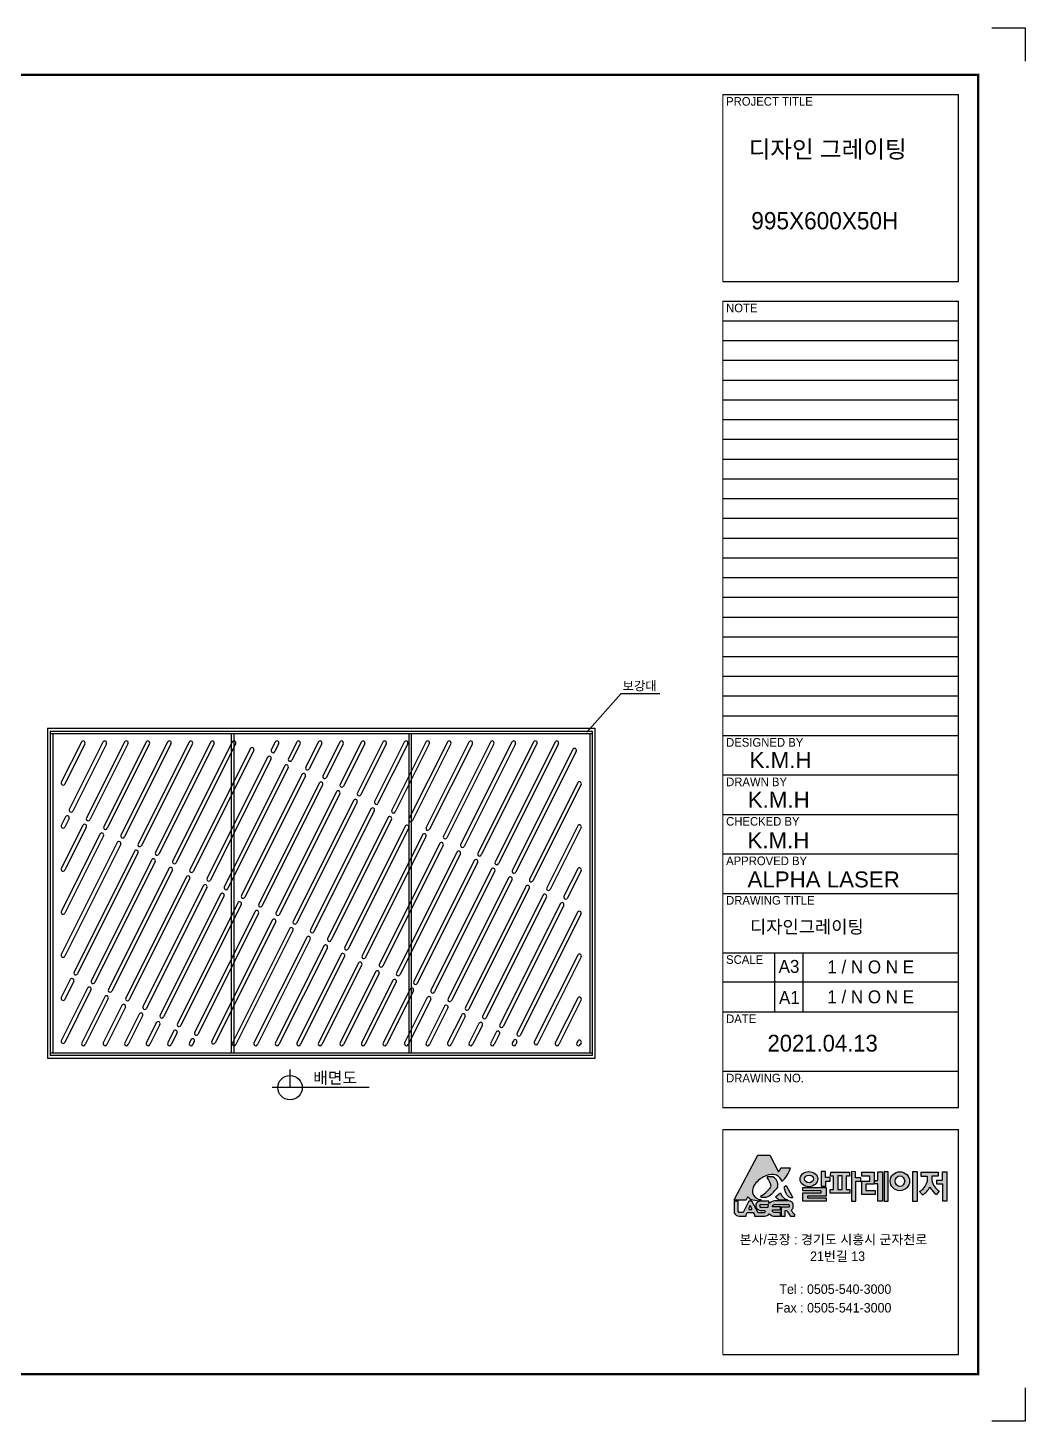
# Model space of a CAD drawing. Header units: millimetres. Extents: x 1719 to 5300, y -6132 to -3600.
# Drawn here: x 3487 to 5300, y -6132 to -3600 of the extents above; entities that cross this region are included whole.
import ezdxf
from ezdxf.enums import TextEntityAlignment as Align

# ---------------------------------------------------------------- set-up
doc = ezdxf.new("R2010")
doc.units = ezdxf.units.MM
for name, color, linetype in [('LAYOUT', 7, 'Continuous'), ('TEXT', 7, 'Continuous'), ('압연강', 40, 'Continuous')]:
    doc.layers.add(name, color=color, linetype=linetype)
doc.styles.add('H', font='')
doc.styles.get("Standard").update_dxf_attribs({"font": 'arial.ttf'})
doc.styles.get('H').set_extended_font_data('Dotum')

msp = doc.modelspace()

# ---------------------------------------------------------------- hatches: boundary and pattern name
h = msp.add_hatch(color=256)
h.dxf.hatch_style = 1
h.set_gradient(color1=(255, 0, 0), color2=(255, 159, 127), tint=1)
h.paths.add_polyline_path([(4771.353, -5728.178), (4771.265, -5729.9), (4792.044, -5729.9, 0.21428371), (4795.045, -5725.132, -0.65582827), (4796.474, -5724.736, 0.18566975), (4808.819, -5730.346, 0.14885116), (4819.485, -5730.375, 0.40417411), (4819.792, -5729.209, -0.31673285), (4804.445, -5717.119, -0.22153353), (4810.66, -5698.697, -0.10506606), (4829.845, -5685.328, -0.18522871), (4847.749, -5684.739, -0.19606385), (4857.882, -5695.944, 0.14159657), (4873.557, -5671.275), (4855.722, -5671.09), (4855.353, -5673.487), (4854, -5675.699), (4851.909, -5678.464), (4835.738, -5648.467), (4814.072, -5648.289)])
h.paths.add_polyline_path([(4831.076, -5713.516, -0.08302958), (4819.129, -5722.93, 0.23003429), (4820.355, -5724.697, 0.02120436), (4829.237, -5724.601, 0.13784813), (4839.371, -5718.516, 0.05763819), (4850.235, -5706.603, 0.06043638), (4850.117, -5699.709, 0.2375005), (4841.222, -5687.609), (4830.824, -5687.609), (4830.824, -5689.137, -0.12118266), (4838.413, -5704.574, -0.13516742)], flags=17)
h.paths.add_polyline_path([(4856.83, -5721.435), (4855.095, -5716.735), (4846.142, -5723.98, 0.04437814), (4854.043, -5730.31), (4867.625, -5729.763), (4867.625, -5729.215), (4862.844, -5727.675)], flags=17)
h.paths.add_polyline_path([(4865.391, -5717.999), (4866.791, -5720.315), (4871.232, -5724.849), (4873.892, -5725.903), (4876.92, -5725.903), (4876.887, -5724.766), (4872.061, -5715.733), (4865.458, -5703.532), (4862.565, -5705.098), (4862.565, -5709.306), (4864.618, -5714.936)])
h.paths.add_polyline_path([(4780.615, -5752.6, -0.41915539), (4777.875, -5750.094), (4777.875, -5731.616), (4771.231, -5731.616), (4771.231, -5752.919, 0.25445661), (4780.076, -5759.504), (4792.924, -5759.504), (4792.924, -5756.185), (4794.834, -5752.706), (4805.577, -5752.706), (4808.043, -5756.087), (4808.043, -5759.504), (4826.99, -5759.504, 0.1904791), (4834.73, -5754.905, 0.14773497), (4842.373, -5759.169), (4855.279, -5759.169), (4855.279, -5752.609), (4843.419, -5752.609, -0.05244857), (4840.511, -5750.548), (4840.511, -5747.477), (4855.082, -5747.477), (4855.082, -5742.495), (4840.462, -5742.495), (4840.462, -5740.279, -0.04476099), (4844.286, -5738.006), (4869.849, -5738.006, -0.64883607), (4870.391, -5742.966), (4856.495, -5742.966), (4856.495, -5759.363), (4863.941, -5759.363), (4863.941, -5748.724), (4866.488, -5748.724, 0.01692036), (4873.126, -5759.305), (4881.071, -5759.305), (4881.071, -5757.176, -0.02431798), (4874.701, -5748.899, 0.06490835), (4878.358, -5744.073), (4878.358, -5736.673, 0.2290019), (4870.124, -5731.319), (4844.34, -5731.319, 0.12700309), (4834.293, -5735.917), (4834.293, -5731.773), (4818.189, -5731.773, 0.22688985), (4810.166, -5737.47), (4810.166, -5743.557, 0.19348323), (4818.926, -5749.017), (4826.755, -5749.017, 0.03004557), (4828.262, -5750.632, 0.13671569), (4825.626, -5753.069), (4814.413, -5753.069), (4803.356, -5732.173), (4797.421, -5732.173), (4787.338, -5752.6)])
h.paths.add_polyline_path([(4797.676, -5746.989), (4797.676, -5744.871), (4800.162, -5739.942), (4803.181, -5745.13), (4803.181, -5746.989)], flags=16)
h.paths.add_polyline_path([(4819.624, -5738), (4833.097, -5737.961), (4832.514, -5743.469), (4820.119, -5743.469, -0.92495809)], flags=16)
edge = h.paths.add_edge_path()
edge.add_ellipse((4906.909, -5691.917), major_axis=(-16.12, -0.218), ratio=0.85059813, start_angle=0, end_angle=360)
edge = h.paths.add_edge_path(flags=16)
edge.add_ellipse((4907.127, -5691.637), major_axis=(-8.184, 0), ratio=0.84336764, start_angle=0, end_angle=360)
h.paths.add_polyline_path([(4938.381, -5706.891), (4896.044, -5706.891), (4895.779, -5713.422), (4929.42, -5713.422), (4929.42, -5716.806), (4895.896, -5716.806), (4895.896, -5732.017), (4938.259, -5732.017), (4938.259, -5726.026), (4904.038, -5726.026), (4904.038, -5722.784), (4938.381, -5722.784)])
h.paths.add_polyline_path([(4929.291, -5704.421), (4937.633, -5704.421), (4937.633, -5695.402), (4945.726, -5695.402), (4945.726, -5689.182), (4937.011, -5689.182), (4937.011, -5678.173), (4929.291, -5678.297)])
h.paths.add_polyline_path([(4951.53, -5686.468), (4951.53, -5710.574), (4945.363, -5710.574), (4945.363, -5717.67), (4981.123, -5717.67), (4981.123, -5710.636), (4974.705, -5710.636), (4974.705, -5686.457), (4980.873, -5686.457), (4980.873, -5679.361), (4946.608, -5679.361), (4946.234, -5686.468)])
h.paths.add_polyline_path([(4959.504, -5686.032), (4967.105, -5686.219), (4967.105, -5710.619), (4959.504, -5710.619)], flags=16)
h.paths.add_polyline_path([(4991.728, -5689.795), (4991.728, -5678.743), (4984.054, -5678.345), (4984.054, -5731.715), (4992.325, -5731.715), (4992.325, -5695.67), (5001.395, -5695.67), (5001.395, -5689.795)])
h.paths.add_polyline_path([(5010.621, -5701.365), (5025.269, -5701.365), (5025.269, -5679.32), (5003.017, -5679.32), (5003.078, -5686.432), (5017.414, -5686.432), (5017.414, -5695.791), (5003.39, -5695.791), (5003.39, -5720.016), (5027.387, -5720.016), (5027.387, -5712.605), (5010.621, -5712.605)])
h.paths.add_polyline_path([(5032.386, -5731.79), (5040.551, -5731.79), (5040.551, -5678.432), (5032.446, -5678.432), (5032.446, -5694.515), (5026.461, -5694.515), (5026.363, -5700.701), (5032.386, -5700.701)])
h.paths.add_polyline_path([(5043.634, -5731.851), (5051.016, -5731.851), (5051.016, -5678.828), (5043.634, -5678.828)])
edge = h.paths.add_edge_path()
edge.add_ellipse((5072.266, -5695.713), major_axis=(-17.657, 0), ratio=0.97440093, start_angle=0, end_angle=360)
edge = h.paths.add_edge_path(flags=16)
edge.add_ellipse((5072.329, -5695.713), major_axis=(0, -9.662), ratio=0.89757008, start_angle=0, end_angle=360)
h.paths.add_polyline_path([(5095.232, -5732.052), (5104.116, -5732.052), (5104.116, -5678.503), (5095.232, -5678.584)])
h.paths.add_polyline_path([(5126.847, -5706.457, 0.12138521), (5138.942, -5719.945), (5143.987, -5714.046, -0.19692761), (5130.35, -5694.09), (5130.35, -5686.49), (5141.703, -5686.49), (5141.703, -5679.282), (5110.288, -5679.282), (5110.288, -5686.334), (5121.729, -5686.334), (5121.729, -5697.092, -0.18109708), (5107.854, -5714.669), (5113.581, -5720.491, 0.10922561)])
h.paths.add_polyline_path([(5158.232, -5678.414), (5149.793, -5678.414), (5149.793, -5693.565), (5138.661, -5693.565), (5138.661, -5700.545), (5149.627, -5700.545), (5149.627, -5731.589), (5158.232, -5731.589)])

# ---------------------------------------------------------------- linework, layer by layer
for p, q in [((5239.686, -3599.504), (5299.978, -3599.504)), ((5299.978, -3599.504), (5299.978, -3659.796)), ((4750.644, -3720.654), (5178.829, -3720.654)), ((5178.829, -4060.185), (5178.829, -3720.654)), ((4750.644, -4060.185), (5178.829, -4060.185)), ((4750.644, -4096.073), (5178.829, -4096.073)), ((5178.829, -5561.474), (5178.829, -4096.073)), ((4750.644, -4131.961), (5178.829, -4131.961)), ((4750.644, -4167.849), (5178.829, -4167.849)), ((4750.644, -4203.737), (5178.829, -4203.737)), ((4750.644, -4239.625), (5178.829, -4239.625)), ((4750.644, -4275.513), (5178.829, -4275.513)), ((4750.644, -4311.401), (5178.829, -4311.401)), ((4750.644, -4347.289), (5178.829, -4347.289)), ((4750.644, -4383.177), (5178.829, -4383.177)), ((4750.644, -4419.065), (5178.829, -4419.065)), ((4750.644, -4454.953), (5178.829, -4454.953)), ((4750.644, -4490.841), (5178.829, -4490.841)), ((4750.644, -4526.729), (5178.829, -4526.729)), ((4750.644, -4562.617), (5178.829, -4562.617)), ((4750.644, -4598.505), (5178.829, -4598.505)), ((4750.644, -4634.393), (5178.829, -4634.393)), ((4750.644, -4670.281), (5178.829, -4670.281)), ((4750.644, -4706.169), (5178.829, -4706.169)), ((4750.644, -4742.057), (5178.829, -4742.057)), ((4750.644, -4777.945), (5178.829, -4777.945)), ((4750.644, -4813.833), (5178.829, -4813.833)), ((4750.644, -4849.721), (5178.829, -4849.721)), ((3522.844, -4872.487), (4517.844, -4872.487)), ((3522.844, -4872.487), (3522.844, -5472.487)), ((3527.844, -4877.487), (4512.844, -4877.487)), ((3527.844, -4877.487), (3527.844, -5467.487)), ((3527.844, -4881.987), (4512.844, -4881.987)), ((3532.344, -4881.987), (3532.344, -5462.987)), ((3856.844, -4881.987), (3856.844, -5462.987)), ((3861.344, -4881.987), (3861.344, -5462.987)), ((4179.344, -4881.987), (4179.344, -5462.987)), ((4183.844, -4881.987), (4183.844, -5462.987)), ((4508.344, -4881.987), (4508.344, -5462.987)), ((4512.844, -4877.487), (4512.844, -5467.487)), ((4517.844, -4872.487), (4517.844, -5472.487)), ((4750.644, -4885.609), (5178.829, -4885.609)), ((4750.644, -4957.385), (5178.829, -4957.385)), ((4750.644, -5029.161), (5178.829, -5029.161)), ((4750.644, -5100.937), (5178.829, -5100.937)), ((4750.644, -5172.713), (5178.829, -5172.713)), ((4750.644, -5280.377), (5178.829, -5280.377)), ((4844.5, -5280.377), (4844.5, -5388.041)), ((4895.966, -5280.377), (4895.966, -5388.041)), ((5178.829, -5334.209), (4750.644, -5334.209)), ((4750.644, -5388.041), (5178.829, -5388.041)), ((4512.844, -5462.987), (3527.844, -5462.987)), ((4512.844, -5467.487), (3527.844, -5467.487)), ((4517.844, -5472.487), (3522.844, -5472.487)), ((3963.653, -5525.659), (3963.653, -5492.888)), ((4750.644, -5495.705), (5178.829, -5495.705)), ((4107.296, -5525.659), (3930.882, -5525.659)), ((4750.644, -5561.474), (5178.829, -5561.474)), ((4750.644, -5601.554), (5178.829, -5601.554)), ((5178.829, -6010.612), (5178.829, -5601.554)), ((4771.353, -5728.178), (4814.072, -5648.289)), ((4814.072, -5648.289), (4835.738, -5648.467)), ((4835.738, -5648.467), (4851.909, -5678.464)), ((4855.353, -5673.487), (4855.722, -5671.09)), ((4855.722, -5671.09), (4873.557, -5671.275)), ((4841.222, -5687.609), (4830.824, -5687.609)), ((4830.824, -5687.609), (4830.824, -5689.137)), ((4851.909, -5678.464), (4854, -5675.699)), ((4854, -5675.699), (4855.353, -5673.487)), ((4937.011, -5678.173), (4929.291, -5678.297)), ((4929.291, -5678.297), (4929.291, -5704.421)), ((4937.011, -5689.182), (4937.011, -5678.173)), ((4945.726, -5689.182), (4937.011, -5689.182)), ((4937.633, -5704.421), (4937.633, -5695.402)), ((4937.633, -5695.402), (4945.726, -5695.402)), ((4945.726, -5695.402), (4945.726, -5689.182)), ((4946.234, -5686.468), (4946.608, -5679.361)), ((4951.53, -5686.468), (4946.234, -5686.468)), ((4946.608, -5679.361), (4980.873, -5679.361)), ((4951.53, -5710.574), (4951.53, -5686.468)), ((4959.504, -5686.032), (4959.504, -5710.619)), ((4967.105, -5686.219), (4959.504, -5686.032)), ((4967.105, -5710.619), (4967.105, -5686.219)), ((4980.873, -5686.457), (4974.705, -5686.457)), ((4974.705, -5686.457), (4974.705, -5710.636)), ((4980.873, -5679.361), (4980.873, -5686.457)), ((4984.054, -5678.345), (4984.054, -5731.715)), ((4991.728, -5678.743), (4984.054, -5678.345)), ((4991.728, -5689.795), (4991.728, -5678.743)), ((5001.395, -5689.795), (4991.728, -5689.795)), ((4992.325, -5731.715), (4992.325, -5695.67)), ((4992.325, -5695.67), (5001.395, -5695.67)), ((5001.395, -5695.67), (5001.395, -5689.795)), ((5003.017, -5679.32), (5025.269, -5679.32)), ((5003.078, -5686.432), (5003.017, -5679.32)), ((5017.414, -5686.432), (5003.078, -5686.432)), ((5003.39, -5720.016), (5003.39, -5695.791)), ((5003.39, -5695.791), (5017.414, -5695.791)), ((5017.414, -5695.791), (5017.414, -5686.432)), ((5025.269, -5679.32), (5025.269, -5701.365)), ((5026.363, -5700.701), (5026.461, -5694.515)), ((5026.461, -5694.515), (5032.446, -5694.515)), ((5032.446, -5694.515), (5032.446, -5678.432)), ((5032.446, -5678.432), (5040.551, -5678.432)), ((5040.551, -5678.432), (5040.551, -5731.79)), ((5043.634, -5678.828), (5043.634, -5731.851)), ((5051.016, -5678.828), (5043.634, -5678.828)), ((5051.016, -5731.851), (5051.016, -5678.828)), ((5104.116, -5678.503), (5095.232, -5678.584)), ((5095.232, -5678.584), (5095.232, -5732.052)), ((5104.116, -5732.052), (5104.116, -5678.503)), ((5110.288, -5679.282), (5141.703, -5679.282)), ((5110.288, -5679.282), (5110.288, -5686.334)), ((5110.288, -5686.334), (5121.729, -5686.334)), ((5121.729, -5686.334), (5121.729, -5697.092)), ((5141.703, -5686.49), (5130.35, -5686.49)), ((5130.35, -5686.49), (5130.35, -5694.09)), ((5138.661, -5693.565), (5138.661, -5700.545)), ((5138.661, -5693.565), (5149.793, -5693.565)), ((5141.703, -5679.282), (5141.703, -5686.49)), ((5149.793, -5693.565), (5149.793, -5678.414)), ((5149.793, -5678.414), (5158.232, -5678.414)), ((5158.232, -5731.589), (5158.232, -5678.414)), ((4846.142, -5723.98), (4855.095, -5716.735)), ((4855.095, -5716.735), (4856.83, -5721.435)), ((4856.83, -5721.435), (4862.844, -5727.675)), ((4862.565, -5705.098), (4865.458, -5703.532)), ((4862.565, -5709.306), (4862.565, -5705.098)), ((4864.618, -5714.936), (4862.565, -5709.306)), ((4865.391, -5717.999), (4864.618, -5714.936)), ((4866.791, -5720.315), (4865.391, -5717.999)), ((4865.504, -5703.617), (4872.061, -5715.733)), ((4871.232, -5724.849), (4866.791, -5720.315)), ((4872.061, -5715.733), (4876.887, -5724.766)), ((4895.779, -5713.422), (4896.044, -5706.891)), ((4929.42, -5713.422), (4895.779, -5713.422)), ((4895.896, -5732.017), (4895.896, -5716.806)), ((4895.896, -5716.806), (4929.42, -5716.806)), ((4896.044, -5706.891), (4938.381, -5706.891)), ((4938.381, -5722.784), (4904.038, -5722.784)), ((4904.038, -5722.784), (4904.038, -5726.026)), ((4929.291, -5704.421), (4937.633, -5704.421)), ((4929.42, -5716.806), (4929.42, -5713.422)), ((4938.381, -5706.891), (4938.381, -5722.784)), ((4945.363, -5717.67), (4945.363, -5710.574)), ((4945.363, -5710.574), (4951.53, -5710.574)), ((4981.123, -5717.67), (4945.363, -5717.67)), ((4959.504, -5710.619), (4967.105, -5710.619)), ((4974.705, -5710.636), (4981.123, -5710.636)), ((4981.123, -5710.636), (4981.123, -5717.67)), ((5027.387, -5720.016), (5003.39, -5720.016)), ((5025.269, -5701.365), (5010.621, -5701.365)), ((5010.621, -5701.365), (5010.621, -5712.605)), ((5010.621, -5712.605), (5027.387, -5712.605)), ((5032.386, -5700.701), (5026.363, -5700.701)), ((5027.387, -5712.605), (5027.387, -5720.016)), ((5032.386, -5731.79), (5032.386, -5700.701)), ((5107.854, -5714.669), (5113.581, -5720.491)), ((5138.661, -5700.545), (5149.627, -5700.545)), ((5143.987, -5714.046), (5138.942, -5719.945)), ((5149.627, -5700.545), (5149.627, -5731.589)), ((4771.231, -5731.616), (4777.875, -5731.616)), ((4771.231, -5731.616), (4771.231, -5752.919)), ((4771.265, -5729.9), (4771.353, -5728.178)), ((4792.044, -5729.9), (4771.265, -5729.9)), ((4777.875, -5731.616), (4777.875, -5750.094)), ((4797.421, -5732.173), (4787.338, -5752.6)), ((4803.356, -5732.173), (4797.421, -5732.173)), ((4800.162, -5739.942), (4797.676, -5744.871)), ((4797.676, -5744.871), (4797.676, -5746.989)), ((4797.676, -5746.989), (4803.181, -5746.989)), ((4803.181, -5745.13), (4800.162, -5739.942)), ((4803.181, -5746.989), (4803.181, -5745.13)), ((4814.413, -5753.069), (4803.356, -5732.173)), ((4810.166, -5737.47), (4810.166, -5743.557)), ((4834.293, -5731.773), (4818.189, -5731.773)), ((4819.624, -5738), (4833.097, -5737.961)), ((4832.514, -5743.469), (4820.051, -5743.469)), ((4833.097, -5737.961), (4832.514, -5743.469)), ((4834.293, -5735.917), (4834.293, -5731.773)), ((4840.462, -5742.495), (4840.462, -5740.279)), ((4855.082, -5742.495), (4840.462, -5742.495)), ((4840.511, -5750.548), (4840.511, -5747.477)), ((4840.511, -5747.477), (4855.082, -5747.477)), ((4844.286, -5738.006), (4869.849, -5738.006)), ((4870.124, -5731.319), (4844.34, -5731.319)), ((4867.625, -5729.763), (4854.043, -5730.31)), ((4855.082, -5747.477), (4855.082, -5742.495)), ((4870.391, -5742.966), (4856.495, -5742.966)), ((4856.495, -5742.966), (4856.495, -5759.363)), ((4862.844, -5727.675), (4867.625, -5729.215)), ((4867.625, -5729.215), (4867.625, -5729.763)), ((4873.892, -5725.903), (4871.232, -5724.849)), ((4876.92, -5725.903), (4873.892, -5725.903)), ((4876.887, -5724.766), (4876.92, -5725.903)), ((4878.358, -5744.073), (4878.358, -5736.673)), ((4938.259, -5732.017), (4895.896, -5732.017)), ((4904.038, -5726.026), (4938.259, -5726.026)), ((4938.259, -5726.026), (4938.259, -5732.017)), ((4984.054, -5731.715), (4992.325, -5731.715)), ((5040.551, -5731.79), (5032.386, -5731.79)), ((5043.634, -5731.851), (5051.016, -5731.851)), ((5095.232, -5732.052), (5104.116, -5732.052)), ((5149.627, -5731.589), (5158.232, -5731.589)), ((4780.076, -5759.504), (4792.924, -5759.504)), ((4787.338, -5752.6), (4780.34, -5752.6)), ((4792.924, -5756.185), (4794.834, -5752.706)), ((4792.924, -5759.504), (4792.924, -5756.185)), ((4794.834, -5752.706), (4805.577, -5752.706)), ((4805.577, -5752.706), (4808.043, -5756.087)), ((4808.043, -5756.087), (4808.043, -5759.504)), ((4808.043, -5759.504), (4826.99, -5759.504)), ((4825.626, -5753.069), (4814.413, -5753.069)), ((4818.926, -5749.017), (4826.755, -5749.017)), ((4842.373, -5759.169), (4855.279, -5759.169)), ((4855.279, -5752.609), (4843.419, -5752.609)), ((4855.279, -5759.169), (4855.279, -5752.609)), ((4856.495, -5759.363), (4863.941, -5759.363)), ((4863.941, -5759.363), (4863.941, -5748.724)), ((4863.941, -5748.724), (4866.488, -5748.724)), ((4873.126, -5759.305), (4881.071, -5759.305)), ((4881.071, -5759.305), (4881.071, -5757.176)), ((4750.644, -6010.612), (5178.829, -6010.612)), ((5299.978, -6071.469), (5299.978, -6131.761)), ((5299.978, -6131.761), (5239.686, -6131.761))]:
    msp.add_line(p, q)
at = {"color": 0, "lineweight": 20}
for p, q in [((4750.644, -4060.185), (4750.644, -3720.654)), ((4750.644, -5561.474), (4750.644, -4096.073)), ((4750.644, -6010.612), (4750.644, -5601.554))]:
    msp.add_line(p, q, dxfattribs=at)
at = {"color": 4}
for p, q in [((4503.483, -4879.718), (4565.604, -4809.555)), ((4565.604, -4809.555), (4636.127, -4809.555))]:
    msp.add_line(p, q, dxfattribs=at)
msp.add_circle((3963.653, -5525.659), 22.209)
for centre, radius, start, end in [((4823.037, -5656.49), 52.639, 311.450856, 343.688092), ((4851.71, -5737.158), 56.253, 112.874191, 136.864774), ((4839.565, -5708.37), 25.008, 70.897875, 112.875146), ((4803.24, -5712.282), 36.008, 12.360482, 39.998737), ((4833.652, -5702.495), 16.7, 9.603428, 63.04441), ((4839.077, -5702.766), 20.004, 19.937496, 64.30917), ((5091.322, -5687.354), 31.928, 301.183897, 342.243286), ((5161.52, -5687.427), 31.873, 192.066379, 236.628652), ((4827.322, -5714.577), 23.017, 136.374935, 186.339734), ((4820.704, -5712.265), 16.968, 196.62086, 266.919681), ((4810.66, -5698.697), 8.407257610087983e-13, 159.499335, 330.642246), ((4796.953, -5682.499), 46.113, 298.744002, 317.729432), ((4823.479, -5703.529), 21.845, 285.284059, 316.678667), ((4818.506, -5695.723), 21.785, 305.237908, 336.029381), ((4793.304, -5665.597), 70.162, 311.040269, 324.23537), ((4821.759, -5703.641), 28.629, 354.060111, 7.894282), ((5088.476, -5683.473), 44.728, 304.144287, 329.078111), ((5160.264, -5688.657), 37.862, 208.042123, 235.726125), ((4788.238, -5724.176), 6.874, 303.622917, 352.00729), ((4795.845, -5725.245), 0.808, 38.969526, 171.952327), ((4809.94, -5711.492), 18.888, 224.525084, 266.598355), ((4796.474, -5724.736), 6.429079348890809e-13, 41.27589, 185.355825), ((4814.198, -5712.845), 18.31, 252.915246, 285.363177), ((4820.132, -5743.007), 11.401, 99.810014, 150.943632), ((4821.337, -5735.392), 13.837, 216.162997, 259.964855), ((4820.085, -5740.715), 2.754, 99.63864, 269.291235), ((4819.035, -5729.632), 0.868, 270.941248, 29.231829), ((4821.561, -5722.552), 2.461, 188.84762, 240.666143), ((4823.662, -5619.973), 104.776, 268.191046, 273.049999), ((4848.222, -5753.076), 22.101, 100.116137, 129.068103), ((4855.045, -5760.458), 24.896, 115.603417, 125.855038), ((4885.68, -5682.722), 57.145, 226.21908, 236.38313), ((4869.013, -5740.607), 2.732, 300.282236, 72.190083), ((4868.702, -5742.514), 11.285, 31.170272, 82.764029), ((4858.018, -5732.458), 23.423, 315.418233, 330.273293), ((4781.705, -5748.084), 11.536, 204.778695, 261.883955), ((4780.477, -5750), 2.604, 182.061918, 266.973053), ((4831.317, -5756.581), 6.688, 117.182533, 148.322406), ((4840.932, -5737.299), 18.392, 219.576346, 226.460213), ((4825.042, -5747.415), 12.245, 279.151715, 322.289549), ((4845.61, -5744.385), 15.134, 224.033536, 257.648747), ((4851.764, -5737.753), 17.039, 228.666746, 240.676069), ((5026.102, -5655.954), 184.616, 210.165655, 214.043147), ((4962.921, -5687.587), 107.433, 214.798961, 220.371132)]:
    msp.add_arc(centre, radius, start, end)
for centre, major_axis, ratio in [((4906.909, -5691.917), (-16.12, -0.218), 0.85059813), ((4907.127, -5691.637), (-8.184, 0), 0.84336764), ((5072.266, -5695.713), (-17.657, 0), 0.97440093), ((5072.329, -5695.713), (0, -9.662), 0.89757008)]:
    msp.add_ellipse(centre, major_axis=major_axis, ratio=ratio)
at = {"layer": 'LAYOUT'}
for p, q in [((5214.717, -3684.766), (4159.61, -3684.766)), ((5214.717, -3921.626), (5214.717, -3684.766)), ((5214.717, -6046.5), (5214.717, -5662.825)), ((4234.213, -6046.5), (5214.717, -6046.5))]:
    msp.add_line(p, q, dxfattribs=at)
at = {"layer": 'LAYOUT', "const_width": 4.263}
msp.add_lwpolyline([(1804.27, -6046.5), (5214.717, -6046.5), (5214.717, -3684.766), (1804.27, -3684.766)], close=True, dxfattribs=at)
at = {"layer": '압연강'}
for p, q in [((3584.45, -4897.487), (3547.844, -4970.701)), ((3590.711, -4900.618), (3554.105, -4973.832)), ((3623.582, -4897.487), (3562.372, -5019.907)), ((3629.843, -4900.618), (3568.633, -5023.038)), ((3662.713, -4897.487), (3593.677, -5035.56)), ((3668.974, -4900.618), (3599.938, -5038.69)), ((3701.844, -4897.487), (3624.982, -5051.212)), ((3708.105, -4900.618), (3631.243, -5054.343)), ((3740.975, -4897.487), (3656.287, -5066.865)), ((3747.236, -4900.618), (3662.548, -5069.995)), ((3780.106, -4897.487), (3687.591, -5082.517)), ((3786.367, -4900.618), (3693.852, -5085.647)), ((3819.238, -4897.487), (3718.896, -5098.169)), ((3825.499, -4900.618), (3725.157, -5101.3)), ((3858.369, -4897.487), (3750.201, -5113.822)), ((3864.63, -4900.618), (3756.462, -5116.952)), ((3891.444, -4909.599), (3781.506, -5129.474)), ((3936.631, -4897.487), (3929.457, -4911.835)), ((3942.892, -4900.618), (3935.718, -4914.966)), ((3975.762, -4897.487), (3960.762, -4927.488)), ((3982.023, -4900.618), (3967.023, -4930.618)), ((4014.894, -4897.487), (3992.067, -4943.14)), ((4021.154, -4900.618), (3998.328, -4946.271)), ((4054.025, -4897.487), (4023.372, -4958.793)), ((4060.286, -4900.618), (4029.633, -4961.923)), ((4093.156, -4897.487), (4054.677, -4974.445)), ((4099.417, -4900.618), (4060.938, -4977.575)), ((4132.287, -4897.487), (4085.982, -4990.097)), ((4138.548, -4900.618), (4092.243, -4993.228)), ((4171.418, -4897.487), (4117.287, -5005.75)), ((4177.679, -4900.618), (4123.548, -5008.88)), ((4210.549, -4897.487), (4148.592, -5021.402)), ((4216.81, -4900.618), (4154.853, -5024.533)), ((4249.681, -4897.487), (4179.897, -5037.055)), ((4255.942, -4900.618), (4186.158, -5040.185)), ((4288.812, -4897.487), (4211.202, -5052.707)), ((4295.073, -4900.618), (4217.463, -5055.838)), ((4327.943, -4897.487), (4242.507, -5068.36)), ((4334.204, -4900.618), (4248.768, -5071.49)), ((4367.074, -4897.487), (4273.812, -5084.012)), ((4373.335, -4900.618), (4280.073, -5087.143)), ((4406.205, -4897.487), (4305.117, -5099.665)), ((4412.466, -4900.618), (4311.378, -5102.795)), ((4445.337, -4897.487), (4336.422, -5115.317)), ((4451.598, -4900.618), (4342.683, -5118.448)), ((4477.664, -4911.094), (4367.727, -5130.97)), ((3897.705, -4912.73), (3787.767, -5132.605)), ((3922.749, -4925.252), (3812.811, -5145.127)), ((3929.01, -4928.382), (3819.072, -5148.257)), ((4483.925, -4914.225), (4373.988, -5134.1)), ((3954.054, -4940.904), (3844.116, -5160.779)), ((3960.315, -4944.034), (3850.377, -5163.91)), ((3985.359, -4956.556), (3875.421, -5176.432)), ((3991.62, -4959.687), (3881.682, -5179.562)), ((4016.664, -4972.209), (3906.726, -5192.084)), ((4022.925, -4975.339), (3912.987, -5195.215)), ((4047.969, -4987.861), (3938.031, -5207.737)), ((4486.583, -4971.52), (4399.031, -5146.622)), ((4492.844, -4974.651), (4405.292, -5149.753)), ((4054.23, -4990.992), (3944.292, -5210.867)), ((4079.274, -5003.514), (3969.336, -5223.389)), ((4085.535, -5006.644), (3975.597, -5226.52)), ((3555.663, -5033.323), (3547.844, -5048.963)), ((3561.924, -5036.454), (3554.105, -5052.094)), ((4110.579, -5019.166), (4000.641, -5239.042)), ((4116.84, -5022.297), (4006.902, -5242.172)), ((4141.884, -5034.819), (4031.946, -5254.694)), ((4148.145, -5037.949), (4038.207, -5257.825)), ((3586.968, -5048.976), (3547.844, -5127.226)), ((3593.229, -5052.106), (3554.105, -5130.356)), ((4173.189, -5050.471), (4063.251, -5270.347)), ((4179.45, -5053.602), (4069.512, -5273.477)), ((4486.583, -5049.782), (4430.336, -5162.275)), ((4492.844, -5052.913), (4436.597, -5165.405)), ((3618.273, -5064.628), (3547.844, -5205.488)), ((3649.578, -5080.281), (3547.844, -5283.751)), ((3624.534, -5067.759), (3554.105, -5208.619)), ((3655.839, -5083.411), (3554.105, -5286.881)), ((4204.494, -5066.124), (4094.556, -5285.999)), ((4210.755, -5069.254), (4100.817, -5289.13)), ((4235.799, -5081.776), (4125.861, -5301.652)), ((4242.059, -5084.907), (4132.122, -5304.782)), ((3680.883, -5095.933), (3570.946, -5315.809)), ((3687.144, -5099.064), (3577.207, -5318.939)), ((3712.188, -5111.586), (3602.251, -5331.461)), ((3718.449, -5114.716), (3608.512, -5334.592)), ((4267.103, -5097.429), (4157.166, -5317.304)), ((4273.364, -5100.559), (4163.427, -5320.435)), ((4298.408, -5113.081), (4188.471, -5332.957)), ((3743.493, -5127.238), (3633.555, -5347.114)), ((3749.754, -5130.369), (3639.816, -5350.244)), ((4304.669, -5116.212), (4194.732, -5336.087)), ((4329.713, -5128.734), (4219.776, -5348.609)), ((4335.974, -5131.864), (4226.037, -5351.74)), ((4486.583, -5128.045), (4461.641, -5177.927)), ((4492.844, -5131.175), (4467.902, -5181.058)), ((3774.798, -5142.891), (3664.86, -5362.766)), ((3781.059, -5146.021), (3671.121, -5365.897)), ((3806.103, -5158.543), (3696.165, -5378.419)), ((3812.364, -5161.674), (3702.426, -5381.549)), ((4361.018, -5144.386), (4251.081, -5364.262)), ((4367.279, -5147.517), (4257.342, -5367.392)), ((4392.323, -5160.039), (4282.386, -5379.914)), ((4398.584, -5163.169), (4288.647, -5383.045)), ((3837.408, -5174.196), (3727.47, -5394.071)), ((3843.669, -5177.326), (3733.731, -5397.202)), ((3868.713, -5189.848), (3758.775, -5409.724)), ((4423.628, -5175.691), (4313.691, -5395.567)), ((4429.889, -5178.822), (4319.952, -5398.697)), ((3874.974, -5192.979), (3765.036, -5412.854)), ((3900.018, -5205.501), (3790.08, -5425.376)), ((3906.279, -5208.631), (3796.341, -5428.507)), ((4454.933, -5191.344), (4344.995, -5411.219)), ((4461.194, -5194.474), (4351.256, -5414.349)), ((4486.238, -5206.996), (4376.3, -5426.871)), ((4492.499, -5210.127), (4382.561, -5430.002)), ((3931.323, -5221.153), (3821.385, -5441.029)), ((3937.584, -5224.284), (3827.646, -5444.159)), ((3962.628, -5236.806), (3858.852, -5444.357)), ((3968.889, -5239.936), (3865.113, -5447.487)), ((3993.933, -5252.458), (3897.984, -5444.357)), ((4000.194, -5255.589), (3904.244, -5447.487)), ((4025.238, -5268.111), (3937.115, -5444.357)), ((4031.499, -5271.241), (3943.376, -5447.487)), ((4056.543, -5283.763), (3976.246, -5444.357)), ((4062.804, -5286.894), (3982.507, -5447.487)), ((4486.583, -5284.57), (4407.605, -5442.524)), ((4492.844, -5287.7), (4413.866, -5445.654)), ((4087.848, -5299.416), (4015.377, -5444.357)), ((4094.109, -5302.546), (4021.638, -5447.487)), ((4119.153, -5315.068), (4054.508, -5444.357)), ((3564.237, -5329.225), (3547.844, -5362.013)), ((3570.498, -5332.356), (3554.105, -5365.143)), ((4125.414, -5318.199), (4060.769, -5447.487)), ((4150.458, -5330.721), (4093.639, -5444.357)), ((4156.719, -5333.851), (4099.9, -5447.487)), ((3595.542, -5344.878), (3547.844, -5440.275)), ((3601.803, -5348.008), (3554.105, -5443.406)), ((3626.847, -5360.53), (3584.934, -5444.357)), ((3633.108, -5363.661), (3591.195, -5447.487)), ((4181.763, -5346.373), (4132.771, -5444.357)), ((4188.024, -5349.504), (4139.032, -5447.487)), ((4213.067, -5362.025), (4171.902, -5444.357)), ((4219.328, -5365.156), (4178.163, -5447.487)), ((4486.583, -5362.832), (4445.82, -5444.357)), ((4492.844, -5365.962), (4452.081, -5447.487)), ((3658.152, -5376.183), (3624.065, -5444.357)), ((3664.413, -5379.313), (3630.326, -5447.487)), ((3689.457, -5391.835), (3663.196, -5444.357)), ((4244.372, -5377.678), (4211.033, -5444.357)), ((4250.633, -5380.808), (4217.294, -5447.487)), ((4275.677, -5393.33), (4250.164, -5444.357)), ((3695.718, -5394.966), (3669.457, -5447.487)), ((3720.762, -5407.488), (3702.328, -5444.357)), ((3727.023, -5410.618), (3708.589, -5447.487)), ((4281.938, -5396.461), (4256.425, -5447.487)), ((4306.982, -5408.983), (4289.295, -5444.357)), ((4313.243, -5412.113), (4295.556, -5447.487)), ((3752.067, -5423.14), (3741.459, -5444.357)), ((3758.328, -5426.271), (3747.72, -5447.487)), ((3783.372, -5438.793), (3780.59, -5444.357)), ((3789.633, -5441.923), (3786.851, -5447.487)), ((4338.287, -5424.635), (4328.427, -5444.357)), ((4344.548, -5427.766), (4334.688, -5447.487)), ((4369.592, -5440.288), (4367.558, -5444.357)), ((4375.853, -5443.418), (4373.819, -5447.487)), ((4486.583, -5441.094), (4484.951, -5444.357)), ((4492.844, -5444.225), (4491.212, -5447.487))]:
    msp.add_line(p, q, dxfattribs=at)
for centre, start, end in [((3587.581, -4899.052), 333.434949, 153.434949), ((3626.712, -4899.052), 333.434949, 153.434949), ((3665.843, -4899.052), 333.434949, 153.434949), ((3704.974, -4899.052), 333.434949, 153.434949), ((3744.106, -4899.052), 333.434949, 153.434949), ((3783.237, -4899.052), 333.434949, 153.434949), ((3822.368, -4899.052), 333.434949, 153.434949), ((3861.499, -4899.052), 333.434949, 153.434949), ((3894.575, -4911.164), 333.434949, 153.434949), ((3932.588, -4913.4), 153.434949, 333.434949), ((3939.762, -4899.052), 333.434949, 153.434949), ((3978.893, -4899.052), 333.434949, 153.434949), ((4018.024, -4899.052), 333.434949, 153.434949), ((4057.155, -4899.052), 333.434949, 153.434949), ((4096.286, -4899.052), 333.434949, 153.434949), ((4135.418, -4899.052), 333.434949, 153.434949), ((4174.549, -4899.052), 333.434949, 153.434949), ((4213.68, -4899.052), 333.434949, 153.434949), ((4252.811, -4899.052), 333.434949, 153.434949), ((4291.942, -4899.052), 333.434949, 153.434949), ((4331.074, -4899.052), 333.434949, 153.434949), ((4370.205, -4899.052), 333.434949, 153.434949), ((4409.336, -4899.052), 333.434949, 153.434949), ((4448.467, -4899.052), 333.434949, 153.434949), ((4480.795, -4912.66), 333.434949, 153.434949), ((3925.879, -4926.817), 333.434949, 153.434949), ((3963.893, -4929.053), 153.434949, 333.434949), ((3957.184, -4942.469), 333.434949, 153.434949), ((3988.489, -4958.122), 333.434949, 153.434949), ((3995.198, -4944.705), 153.434949, 333.434949), ((4026.503, -4960.358), 153.434949, 333.434949), ((3550.974, -4972.266), 153.434949, 333.434949), ((4019.794, -4973.774), 333.434949, 153.434949), ((4051.099, -4989.427), 333.434949, 153.434949), ((4057.807, -4976.01), 153.434949, 333.434949), ((4489.713, -4973.085), 333.434949, 153.434949), ((4082.404, -5005.079), 333.434949, 153.434949), ((4089.112, -4991.663), 153.434949, 333.434949), ((4120.417, -5007.315), 153.434949, 333.434949), ((3558.794, -5034.889), 333.434949, 153.434949), ((3565.502, -5021.472), 153.434949, 333.434949), ((3596.807, -5037.125), 153.434949, 333.434949), ((4113.709, -5020.732), 333.434949, 153.434949), ((4145.014, -5036.384), 333.434949, 153.434949), ((4151.722, -5022.968), 153.434949, 333.434949), ((4183.027, -5038.62), 153.434949, 333.434949), ((3550.974, -5050.529), 153.434949, 333.434949), ((3590.099, -5050.541), 333.434949, 153.434949), ((3621.404, -5066.194), 333.434949, 153.434949), ((3628.112, -5052.777), 153.434949, 333.434949), ((4176.319, -5052.037), 333.434949, 153.434949), ((4207.624, -5067.689), 333.434949, 153.434949), ((4214.332, -5054.273), 153.434949, 333.434949), ((4489.713, -5051.348), 333.434949, 153.434949), ((3652.709, -5081.846), 333.434949, 153.434949), ((3659.417, -5068.43), 153.434949, 333.434949), ((3690.722, -5084.082), 153.434949, 333.434949), ((4238.929, -5083.342), 333.434949, 153.434949), ((4245.637, -5069.925), 153.434949, 333.434949), ((4276.942, -5085.578), 153.434949, 333.434949), ((3684.014, -5097.499), 333.434949, 153.434949), ((3715.319, -5113.151), 333.434949, 153.434949), ((3722.027, -5099.735), 153.434949, 333.434949), ((3753.332, -5115.387), 153.434949, 333.434949), ((4270.234, -5098.994), 333.434949, 153.434949), ((4301.539, -5114.646), 333.434949, 153.434949), ((4308.247, -5101.23), 153.434949, 333.434949), ((3550.974, -5128.791), 153.434949, 333.434949), ((3746.624, -5128.804), 333.434949, 153.434949), ((3784.637, -5131.04), 153.434949, 333.434949), ((4332.844, -5130.299), 333.434949, 153.434949), ((4339.552, -5116.883), 153.434949, 333.434949), ((4370.857, -5132.535), 153.434949, 333.434949), ((4489.713, -5129.61), 333.434949, 153.434949), ((3777.929, -5144.456), 333.434949, 153.434949), ((3809.234, -5160.109), 333.434949, 153.434949), ((3815.942, -5146.692), 153.434949, 333.434949), ((3847.247, -5162.345), 153.434949, 333.434949), ((4364.149, -5145.951), 333.434949, 153.434949), ((4395.454, -5161.604), 333.434949, 153.434949), ((4402.162, -5148.187), 153.434949, 333.434949), ((4433.467, -5163.84), 153.434949, 333.434949), ((3840.539, -5175.761), 333.434949, 153.434949), ((3871.843, -5191.413), 333.434949, 153.434949), ((3878.552, -5177.997), 153.434949, 333.434949), ((4426.759, -5177.256), 333.434949, 153.434949), ((4458.064, -5192.909), 333.434949, 153.434949), ((4464.772, -5179.492), 153.434949, 333.434949), ((3550.974, -5207.053), 153.434949, 333.434949), ((3903.148, -5207.066), 333.434949, 153.434949), ((3909.857, -5193.65), 153.434949, 333.434949), ((3941.162, -5209.302), 153.434949, 333.434949), ((4489.369, -5208.561), 333.434949, 153.434949), ((3934.453, -5222.718), 333.434949, 153.434949), ((3965.758, -5238.371), 333.434949, 153.434949), ((3972.467, -5224.955), 153.434949, 333.434949), ((4003.772, -5240.607), 153.434949, 333.434949), ((3997.063, -5254.023), 333.434949, 153.434949), ((4028.368, -5269.676), 333.434949, 153.434949), ((4035.076, -5256.259), 153.434949, 333.434949), ((3550.974, -5285.316), 153.434949, 333.434949), ((4059.673, -5285.328), 333.434949, 153.434949), ((4066.381, -5271.912), 153.434949, 333.434949), ((4097.686, -5287.564), 153.434949, 333.434949), ((4489.713, -5286.135), 333.434949, 153.434949), ((3574.076, -5317.374), 153.434949, 333.434949), ((4090.978, -5300.981), 333.434949, 153.434949), ((4122.283, -5316.633), 333.434949, 153.434949), ((4128.991, -5303.217), 153.434949, 333.434949), ((4160.296, -5318.869), 153.434949, 333.434949), ((3567.368, -5330.79), 333.434949, 153.434949), ((3598.673, -5346.443), 333.434949, 153.434949), ((3605.381, -5333.027), 153.434949, 333.434949), ((4153.588, -5332.286), 333.434949, 153.434949), ((4191.601, -5334.522), 153.434949, 333.434949), ((3550.974, -5363.578), 153.434949, 333.434949), ((3629.978, -5362.095), 333.434949, 153.434949), ((3636.686, -5348.679), 153.434949, 333.434949), ((3667.991, -5364.331), 153.434949, 333.434949), ((4184.893, -5347.938), 333.434949, 153.434949), ((4216.198, -5363.591), 333.434949, 153.434949), ((4222.906, -5350.174), 153.434949, 333.434949), ((4254.211, -5365.827), 153.434949, 333.434949), ((4489.713, -5364.397), 333.434949, 153.434949), ((3661.283, -5377.748), 333.434949, 153.434949), ((3692.588, -5393.4), 333.434949, 153.434949), ((3699.296, -5379.984), 153.434949, 333.434949), ((4247.503, -5379.243), 333.434949, 153.434949), ((4278.808, -5394.896), 333.434949, 153.434949), ((4285.516, -5381.479), 153.434949, 333.434949), ((3723.893, -5409.053), 333.434949, 153.434949), ((3730.601, -5395.636), 153.434949, 333.434949), ((3761.906, -5411.289), 153.434949, 333.434949), ((4310.113, -5410.548), 333.434949, 153.434949), ((4316.821, -5397.132), 153.434949, 333.434949), ((4348.126, -5412.784), 153.434949, 333.434949), ((3550.974, -5441.841), 153.434949, 333.434949), ((3755.198, -5424.705), 333.434949, 153.434949), ((3786.503, -5440.358), 333.434949, 153.434949), ((3793.211, -5426.941), 153.434949, 333.434949), ((3824.516, -5442.594), 153.434949, 333.434949), ((4341.418, -5426.201), 333.434949, 153.434949), ((4372.723, -5441.853), 333.434949, 153.434949), ((4379.431, -5428.437), 153.434949, 333.434949), ((4410.736, -5444.089), 153.434949, 333.434949), ((4489.713, -5442.66), 333.434949, 153.434949), ((3588.064, -5445.922), 153.434949, 333.434949), ((3627.196, -5445.922), 153.434949, 333.434949), ((3666.327, -5445.922), 153.434949, 333.434949), ((3705.458, -5445.922), 153.434949, 333.434949), ((3744.589, -5445.922), 153.434949, 333.434949), ((3783.72, -5445.922), 153.434949, 333.434949), ((3861.983, -5445.922), 153.434949, 333.434949), ((3901.114, -5445.922), 153.434949, 333.434949), ((3940.245, -5445.922), 153.434949, 333.434949), ((3979.376, -5445.922), 153.434949, 333.434949), ((4018.508, -5445.922), 153.434949, 333.434949), ((4057.639, -5445.922), 153.434949, 333.434949), ((4096.77, -5445.922), 153.434949, 333.434949), ((4135.901, -5445.922), 153.434949, 333.434949), ((4175.032, -5445.922), 153.434949, 333.434949), ((4214.164, -5445.922), 153.434949, 333.434949), ((4253.295, -5445.922), 153.434949, 333.434949), ((4292.426, -5445.922), 153.434949, 333.434949), ((4331.557, -5445.922), 153.434949, 333.434949), ((4370.688, -5445.922), 153.434949, 333.434949), ((4448.951, -5445.922), 153.434949, 333.434949), ((4488.082, -5445.922), 153.434949, 333.434949)]:
    msp.add_arc(centre, 3.5, start, end, dxfattribs=at)

# ---------------------------------------------------------------- texts
at = {"style": 'H'}
for s, height, p in [('PROJECT TITLE', 15.701, (4756.361, -3740.986)), ('디자인 그레이팅', 31.402, (4797.383, -3835.812)), ('995X600X50H', 31.402, (4802.211, -3965.644)), ('NOTE', 15.701, (4756.361, -4116.405)), ('DESIGNED BY', 15.701, (4756.361, -4905.941)), ('DRAWN BY', 15.701, (4756.361, -4977.717)), ('CHECKED BY', 15.701, (4756.361, -5049.493)), ('APPROVED BY', 15.701, (4756.361, -5121.269)), ('DRAWING TITLE', 15.701, (4756.361, -5193.045)), ('디자인그레이팅', 23.5515, (4799.738, -5245.18)), ('SCALE', 15.701, (4756.361, -5300.709)), ('A3', 23.5515, (4851.875, -5317.044)), ('1 / N O N E', 23.5515, (4940.441, -5318.05)), ('A1', 23.5515, (4852.448, -5373.61)), ('1 / N O N E', 23.5515, (4940.441, -5372.364)), ('DATE', 15.701, (4756.361, -5408.373)), ('2021.04.13', 30.6169, (4831.645, -5460.109)), ('DRAWING NO.', 15.701, (4756.361, -5516.037)), ('본사/공장 : 경기도 시흥시 군자천로', 17.2711, (4780.81, -5810.311)), ('21번길 13', 17.2711, (4909.082, -5840.672)), ('Tel : 0505-540-3000', 17.2711, (4853.21, -5900.498)), ('Fax : 0505-541-3000', 17.2711, (4847.07, -5934.325))]:
    msp.add_text(s, height=height, dxfattribs=at).set_placement(p)
at = {"color": 4}
msp.add_text('보강대', height=16.5, dxfattribs=at).set_placement((4568.17, -4803.659))
for s, p in [('K.M.H', (4799.065, -4944.737)), ('K.M.H', (4795.787, -5016.784)), ('K.M.H', (4795.241, -5090.469)), ('ALPHA LASER', (4795.241, -5161.701))]:
    msp.add_text(s, height=29.0004).set_placement(p)
at = {"layer": 'TEXT'}
msp.add_text('배면도', height=21.125, dxfattribs=at).set_placement((4045.57, -5518.37), align=Align.CENTER)

doc.saveas('drawing.dxf')
